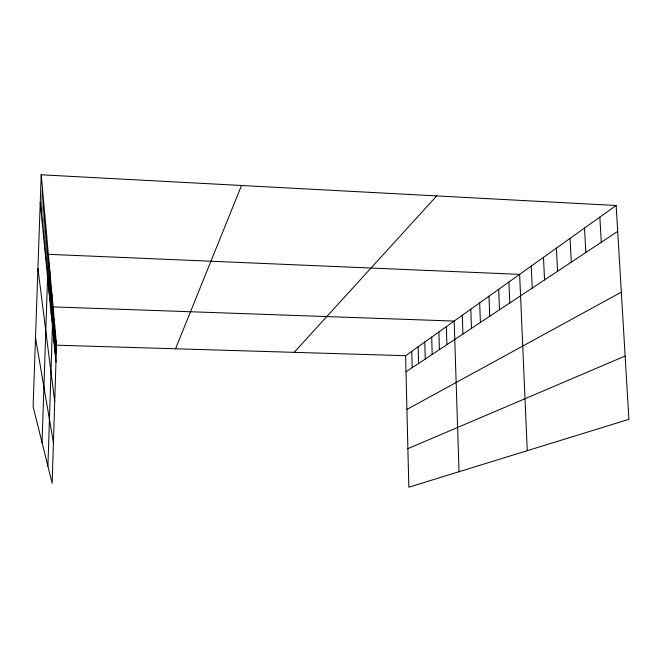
<?xml version="1.0" encoding="UTF-8"?>
<svg xmlns="http://www.w3.org/2000/svg" width="662" height="662" viewBox="0 0 662 662"><rect width="100%" height="100%" fill="white"/><g stroke="black" fill="none" stroke-linecap="round" stroke-linejoin="round"><path stroke-width="0.99" d="M49.145 293.001L49.865 271.238M49.865 300.325L50.569 279.066M50.56 307.292L51.239 286.53M51.214 313.937L51.876 293.63M51.835 320.267L52.48 300.416M47.912 466.205L53.068 306.895L454.165 321.07L459.039 471.716M53.01 332.101L53.622 313.085M53.556 337.637L54.152 319.01M54.077 342.941L54.665 324.686M54.582 348.022L55.153 330.131M55.062 352.904L55.616 335.353M55.525 357.588L56.071 340.376M41.209 174.793L56.502 345.2L52.141 483.26L33.1 406.468L41.209 174.793L616.157 205.501L628.9 419.327L408.826 487.207L405.616 355.701L616.157 205.501M41.483 215.481L42.426 188.389M42.666 227.405L43.568 201.124M43.766 238.593L44.644 213.073M44.809 249.111L45.653 224.31M45.786 259.007L46.597 234.886M46.712 268.35L47.498 244.874M42.062 442.605L48.343 254.316L519.629 274.366L527.258 450.681M48.384 285.297L49.12 262.996M175.538 348.775L241.539 185.492M294.176 352.35L436.721 195.919M406.005 371.804L617.696 231.377M406.923 409.422L621.32 292.149M407.883 448.654L625.127 356.04M56.502 345.2L405.616 355.701M35.508 337.752L53.423 442.754M37.924 268.499L54.723 401.561M40.225 202.746L55.972 362.089M599.855 217.128L601.286 242.259M584.521 228.076L585.845 252.503M570.056 238.386L571.289 262.16M556.403 248.134L557.545 271.279M543.477 257.353L544.545 279.902M531.238 266.083L532.231 288.069M508.913 282.012L509.781 302.964M498.709 289.286L499.52 309.766M488.97 296.237L489.739 316.262M479.677 302.865L480.397 322.452M470.798 309.195L471.468 328.377M462.299 315.261L462.937 334.037M446.362 326.631L446.924 344.662M438.881 331.968L439.411 349.644M431.698 337.09L432.195 354.427M424.797 342.014L425.261 359.027M418.152 346.756L418.599 363.446M411.764 351.307L412.186 367.708"/></g></svg>
